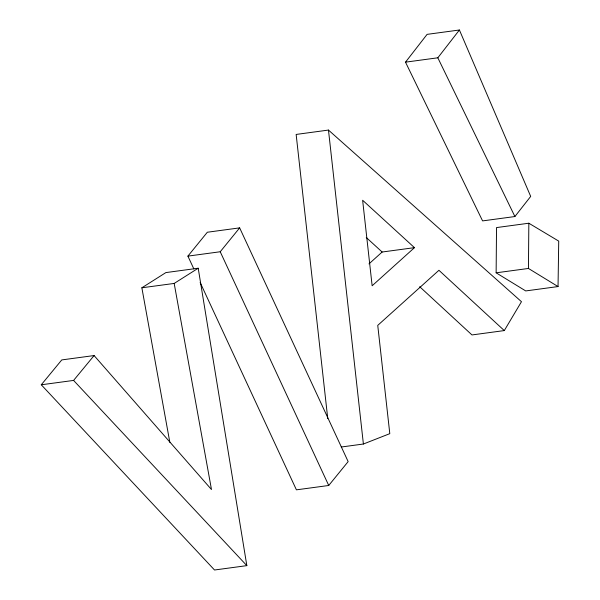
<?xml version="1.0" encoding="UTF-8"?>
<svg xmlns="http://www.w3.org/2000/svg" width="600" height="600" viewBox="0 0 600 600"><rect width="100%" height="100%" fill="white"/><g stroke="black" fill="none" stroke-linecap="round" stroke-linejoin="round"><path stroke-width="0.9" d="M496.132 272.82L496.522 227.58L528.84 223.222L558.727 241.11L558.037 286.567L525.72 290.933L496.132 272.82L528.45 268.455L558.037 286.567M528.45 268.455L528.84 223.222M419.692 286.71L471.975 334.942L504.293 330.577L521.475 301.695L328.47 130.072L296.145 134.438L327.757 418.575M405.51 62.16L427.095 34.365L459.412 30L530.692 196.417L514.898 216.54L482.58 220.905L405.51 62.16L437.827 57.795L459.412 30M193.822 268.868L187.905 256.118L207.33 232.237L239.647 227.873L348.15 461.603L328.733 485.482L296.415 489.84L200.138 282.465M187.905 256.118L220.23 251.752L239.647 227.873M41.273 384.787L61.77 359.918L94.088 355.553L211.485 489.54L174.18 283.433L198.202 268.222L246.84 565.635L214.522 570L41.273 384.787L73.59 380.423L94.088 355.553M368.97 263.895L382.147 252.022L414.465 247.657L362.632 200.257L372.142 285.772L414.465 247.657M169.837 442.373L141.863 287.79L165.885 272.587L198.202 268.222M341.235 447.015L363.397 444.022L389.798 433.658L377.745 325.38L438.938 270.285L504.293 330.577M141.863 287.79L174.18 283.433M366.255 237.487L382.147 252.022M73.59 380.423L246.84 565.635M437.827 57.795L514.898 216.54M220.23 251.752L328.733 485.482M328.47 130.072L363.397 444.022"/></g></svg>
